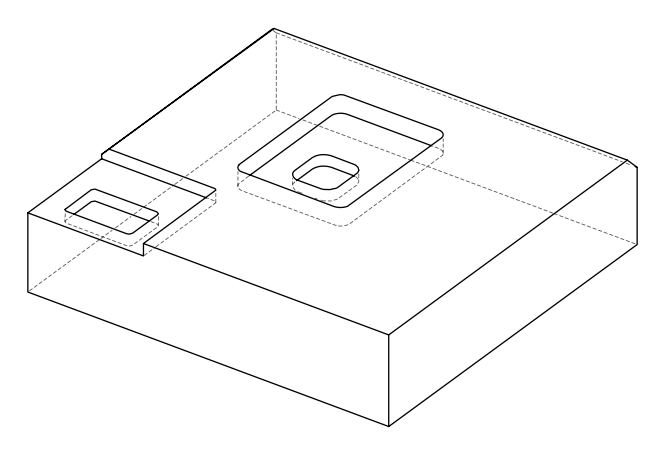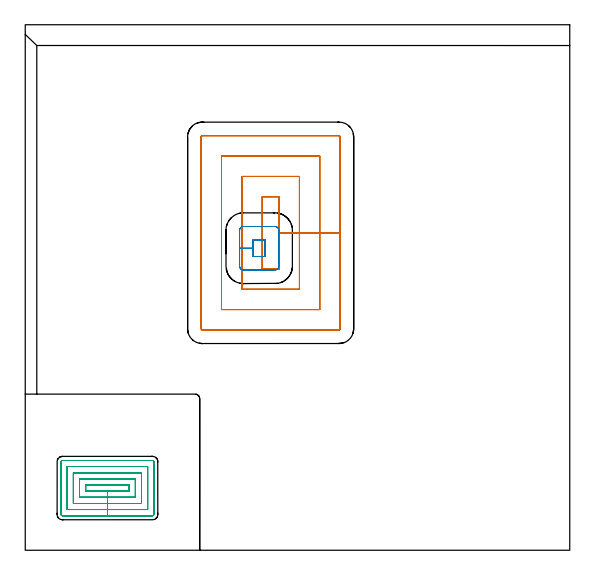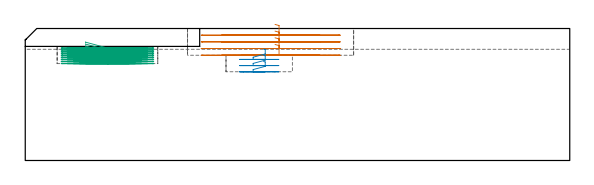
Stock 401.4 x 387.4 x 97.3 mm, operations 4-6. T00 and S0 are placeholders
(PLAN: 6 operations, 3 tool changes, 124.2 min)
(1 AREA_MILL | FG_CHAMFER_SURFACE | UGT0205_001 | 19.4 min | 46981 mm3)
(2 AREA_MILL_1 | FG_CHAMFER_SURFACE_1 | UGT0205_001 | 8.51 min | 9574 mm3)
(3 MILL_CORNER_NOTCH_RECTANGULAR | CORNER_NOTCH_RECTANGULAR | UGT0201_014 | Follow Part, ap 1.5, ae 75% | 70.05 min | 195183 mm3)
(4 MILL_RECTANGULAR_POCKET | POCKET_RECTANGULAR_STRAIGHT | UGT0201_104 | Follow Part, ap 5, ae 75% | 10.83 min | 391604 mm3)
(5 MILL_RECTANGULAR_POCKET_1 | POCKET_RECTANGULAR_STRAIGHT_1 | UGT0201_104 | Follow Part, ap 5, ae 75% | 1.38 min | 29379 mm3)
(6 MILL_RECTANGULAR_POCKET_2 | POCKET_RECTANGULAR_STRAIGHT_2 | UGT0201_014 | Follow Part, ap 1.5, ae 75% | 14.08 min | 43851 mm3)
(TOOL UGT0205_001 | Chamfer Mill 20 x 3 x 45 deg. | D20 FL50 Z2)
(TOOL UGT0201_014 | End mill 6 mm | D6 FL24 Z4)
(TOOL UGT0201_104 | End Mill 20 mm | D20 FL22 Z2)
(OP 4 MILL_RECTANGULAR_POCKET)
G17 G21 G94 G90
T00 M6
G54
G17 G0 G90 X184.124 Y207.4 S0 M3
G43 Z107.3 H0
Z100.3
G94 G1 X187.1 Z99.502 F250.
Y234. Z92.375
Y260.6 F500.
X174.7
Y207.4
X187.1
Y234.
X202.1
Y275.6
X159.7
Y192.4
X202.1
Y234.
X217.1
Y290.6
X144.7
Y177.4
X217.1
Y234.
X232.1
Y304.8
G3 X231.3 Y305.6 R0.8
G1 X130.5
G3 X129.7 Y304.8 R0.8
G1 Y163.2
G3 X130.5 Y162.4 R0.8
G1 X231.3
G3 X232.1 Y163.2 R0.8
G1 Y234.
Y235.
G0 X184.124 Y207.4 Z95.375
G1 X187.1 Z94.577 F250.
Y234. Z87.45
Y260.6 F500.
X174.7
Y207.4
X187.1
Y234.
X202.1
Y275.6
X159.7
Y192.4
X202.1
Y234.
X217.1
Y290.6
X144.7
Y177.4
X217.1
Y234.
X232.1
Y304.8
G3 X231.3 Y305.6 R0.8
G1 X130.5
G3 X129.7 Y304.8 R0.8
G1 Y163.2
G3 X130.5 Y162.4 R0.8
G1 X231.3
G3 X232.1 Y163.2 R0.8
G1 Y234.
Y235.
G0 X184.124 Y207.4 Z90.45
G1 X187.1 Z89.652 F250.
Y234. Z82.525
Y260.6 F500.
X174.7
Y207.4
X187.1
Y234.
X202.1
Y275.6
X159.7
Y192.4
X202.1
Y234.
X217.1
Y290.6
X144.7
Y177.4
X217.1
Y234.
X232.1
Y304.8
G3 X231.3 Y305.6 R0.8
G1 X130.5
G3 X129.7 Y304.8 R0.8
G1 Y163.2
G3 X130.5 Y162.4 R0.8
G1 X231.3
G3 X232.1 Y163.2 R0.8
G1 Y234.
Y235.
G0 X184.124 Y207.4 Z85.525
G1 X187.1 Z84.727 F250.
Y234. Z77.6
Y260.6 F500.
X174.7
Y207.4
X187.1
Y234.
X202.1
Y275.6
X159.7
Y192.4
X202.1
Y234.
X217.1
Y290.6
X144.7
Y177.4
X217.1
Y234.
X232.1
Y304.8
G3 X231.3 Y305.6 R0.8
G1 X130.5
G3 X129.7 Y304.8 R0.8
G1 Y163.2
G3 X130.5 Y162.4 R0.8
G1 X231.3
G3 X232.1 Y163.2 R0.8
G1 Y234.
Y235.
G0 Z107.3
M5
M2
(OP 5 MILL_RECTANGULAR_POCKET_1)
G17 G21 G94 G90
T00 M6
G54
G17 G0 G90 X175.746 Y216.6 S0 M3
G43 Z107.3 H0
Z82.071
G94 G1 X176.9 Z81.762 F250.
Y228.7 Z78.52
X168. Z76.135
Y222.65 Z74.514
Y216.6 F500.
X176.9
Y228.7
X168.
Y222.65
X158.
Y209.4
G3 X160.8 Y206.6 R2.8
G1 X184.1
G3 X186.9 Y209.4 R2.8
G1 Y235.9
G3 X184.1 Y238.7 R2.8
G1 X160.8
G3 X158. Y235.9 R2.8
G1 Y222.65
Y221.65
G0 X175.746 Y216.6 Z77.514
G1 X176.9 Z77.205 F250.
Y228.7 Z73.963
X168. Z71.578
Y222.65 Z69.957
Y216.6 F500.
X176.9
Y228.7
X168.
Y222.65
X158.
Y209.4
G3 X160.8 Y206.6 R2.8
G1 X184.1
G3 X186.9 Y209.4 R2.8
G1 Y235.9
G3 X184.1 Y238.7 R2.8
G1 X160.8
G3 X158. Y235.9 R2.8
G1 Y222.65
Y221.65
G0 X175.746 Y216.6 Z72.957
G1 X176.9 Z72.648 F250.
Y228.7 Z69.406
X168. Z67.021
Y222.65 Z65.4
Y216.6 F500.
X176.9
Y228.7
X168.
Y222.65
X158.
Y209.4
G3 X160.8 Y206.6 R2.8
G1 X184.1
G3 X186.9 Y209.4 R2.8
G1 Y235.9
G3 X184.1 Y238.7 R2.8
G1 X160.8
G3 X158. Y235.9 R2.8
G1 Y222.65
Y221.65
G0 Z107.3
M5
M2
(OP 6 MILL_RECTANGULAR_POCKET_2)
G17 G21 G94 G90
T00 M6
G54
G17 G0 G90 X44.5 Y43.966 S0 M3
G43 Z107.3 H0
Z87.35
G94 G1 Y43.5 Z87.225 F250.
X60.6 Z82.911
X76.7 F500.
Y48.2
X44.5
Y43.5
X60.6
Y39.
X81.2
Y52.7
X40.
Y39.
X60.6
Y34.5
X85.7
Y57.2
X35.5
Y34.5
X60.6
Y30.
X90.2
Y61.7
X31.
Y30.
X60.6
Y25.5
X93.9
G3 X94.7 Y26.3 R0.8
G1 Y65.4
G3 X93.9 Y66.2 R0.8
G1 X27.3
G3 X26.5 Y65.4 R0.8
G1 Y26.3
G3 X27.3 Y25.5 R0.8
G1 X60.6
X61.6
G0 X44.5 Y43.966 Z85.911
G1 Y43.5 Z85.786 F250.
X60.6 Z81.472
X76.7 F500.
Y48.2
X44.5
Y43.5
X60.6
Y39.
X81.2
Y52.7
X40.
Y39.
X60.6
Y34.5
X85.7
Y57.2
X35.5
Y34.5
X60.6
Y30.
X90.2
Y61.7
X31.
Y30.
X60.6
Y25.5
X93.9
G3 X94.7 Y26.3 R0.8
G1 Y65.4
G3 X93.9 Y66.2 R0.8
G1 X27.3
G3 X26.5 Y65.4 R0.8
G1 Y26.3
G3 X27.3 Y25.5 R0.8
G1 X60.6
X61.6
G0 X44.5 Y43.966 Z84.472
G1 Y43.5 Z84.347 F250.
X60.6 Z80.033
X76.7 F500.
Y48.2
X44.5
Y43.5
X60.6
Y39.
X81.2
Y52.7
X40.
Y39.
X60.6
Y34.5
X85.7
Y57.2
X35.5
Y34.5
X60.6
Y30.
X90.2
Y61.7
X31.
Y30.
X60.6
Y25.5
X93.9
G3 X94.7 Y26.3 R0.8
G1 Y65.4
G3 X93.9 Y66.2 R0.8
G1 X27.3
G3 X26.5 Y65.4 R0.8
G1 Y26.3
G3 X27.3 Y25.5 R0.8
G1 X60.6
X61.6
G0 X44.5 Y43.966 Z83.033
G1 Y43.5 Z82.908 F250.
X60.6 Z78.594
X76.7 F500.
Y48.2
X44.5
Y43.5
X60.6
Y39.
X81.2
Y52.7
X40.
Y39.
X60.6
Y34.5
X85.7
Y57.2
X35.5
Y34.5
X60.6
Y30.
X90.2
Y61.7
X31.
Y30.
X60.6
Y25.5
X93.9
G3 X94.7 Y26.3 R0.8
G1 Y65.4
G3 X93.9 Y66.2 R0.8
G1 X27.3
G3 X26.5 Y65.4 R0.8
G1 Y26.3
G3 X27.3 Y25.5 R0.8
G1 X60.6
X61.6
G0 X44.5 Y43.966 Z81.594
G1 Y43.5 Z81.47 F250.
X60.6 Z77.156
X76.7 F500.
Y48.2
X44.5
Y43.5
X60.6
Y39.
X81.2
Y52.7
X40.
Y39.
X60.6
Y34.5
X85.7
Y57.2
X35.5
Y34.5
X60.6
Y30.
X90.2
Y61.7
X31.
Y30.
X60.6
Y25.5
X93.9
G3 X94.7 Y26.3 R0.8
G1 Y65.4
G3 X93.9 Y66.2 R0.8
G1 X27.3
G3 X26.5 Y65.4 R0.8
G1 Y26.3
G3 X27.3 Y25.5 R0.8
G1 X60.6
X61.6
G0 X44.5 Y43.966 Z80.156
G1 Y43.5 Z80.031 F250.
X60.6 Z75.717
X76.7 F500.
Y48.2
X44.5
Y43.5
X60.6
Y39.
X81.2
Y52.7
X40.
Y39.
X60.6
Y34.5
X85.7
Y57.2
X35.5
Y34.5
X60.6
Y30.
X90.2
Y61.7
X31.
Y30.
X60.6
Y25.5
X93.9
G3 X94.7 Y26.3 R0.8
G1 Y65.4
G3 X93.9 Y66.2 R0.8
G1 X27.3
G3 X26.5 Y65.4 R0.8
G1 Y26.3
G3 X27.3 Y25.5 R0.8
G1 X60.6
X61.6
G0 X44.5 Y43.966 Z78.717
G1 Y43.5 Z78.592 F250.
X60.6 Z74.278
X76.7 F500.
Y48.2
X44.5
Y43.5
X60.6
Y39.
X81.2
Y52.7
X40.
Y39.
X60.6
Y34.5
X85.7
Y57.2
X35.5
Y34.5
X60.6
Y30.
X90.2
Y61.7
X31.
Y30.
X60.6
Y25.5
X93.9
G3 X94.7 Y26.3 R0.8
G1 Y65.4
G3 X93.9 Y66.2 R0.8
G1 X27.3
G3 X26.5 Y65.4 R0.8
G1 Y26.3
G3 X27.3 Y25.5 R0.8
G1 X60.6
X61.6
G0 X44.5 Y43.966 Z77.278
G1 Y43.5 Z77.153 F250.
X60.6 Z72.839
X76.7 F500.
Y48.2
X44.5
Y43.5
X60.6
Y39.
X81.2
Y52.7
X40.
Y39.
X60.6
Y34.5
X85.7
Y57.2
X35.5
Y34.5
X60.6
Y30.
X90.2
Y61.7
X31.
Y30.
X60.6
Y25.5
X93.9
G3 X94.7 Y26.3 R0.8
G1 Y65.4
G3 X93.9 Y66.2 R0.8
G1 X27.3
G3 X26.5 Y65.4 R0.8
G1 Y26.3
G3 X27.3 Y25.5 R0.8
G1 X60.6
X61.6
G0 X44.5 Y43.966 Z75.839
G1 Y43.5 Z75.714 F250.
X60.6 Z71.4
X76.7 F500.
Y48.2
X44.5
Y43.5
X60.6
Y39.
X81.2
Y52.7
X40.
Y39.
X60.6
Y34.5
X85.7
Y57.2
X35.5
Y34.5
X60.6
Y30.
X90.2
Y61.7
X31.
Y30.
X60.6
Y25.5
X93.9
G3 X94.7 Y26.3 R0.8
G1 Y65.4
G3 X93.9 Y66.2 R0.8
G1 X27.3
G3 X26.5 Y65.4 R0.8
G1 Y26.3
G3 X27.3 Y25.5 R0.8
G1 X60.6
X61.6
G0 Z107.3
M5
M2
